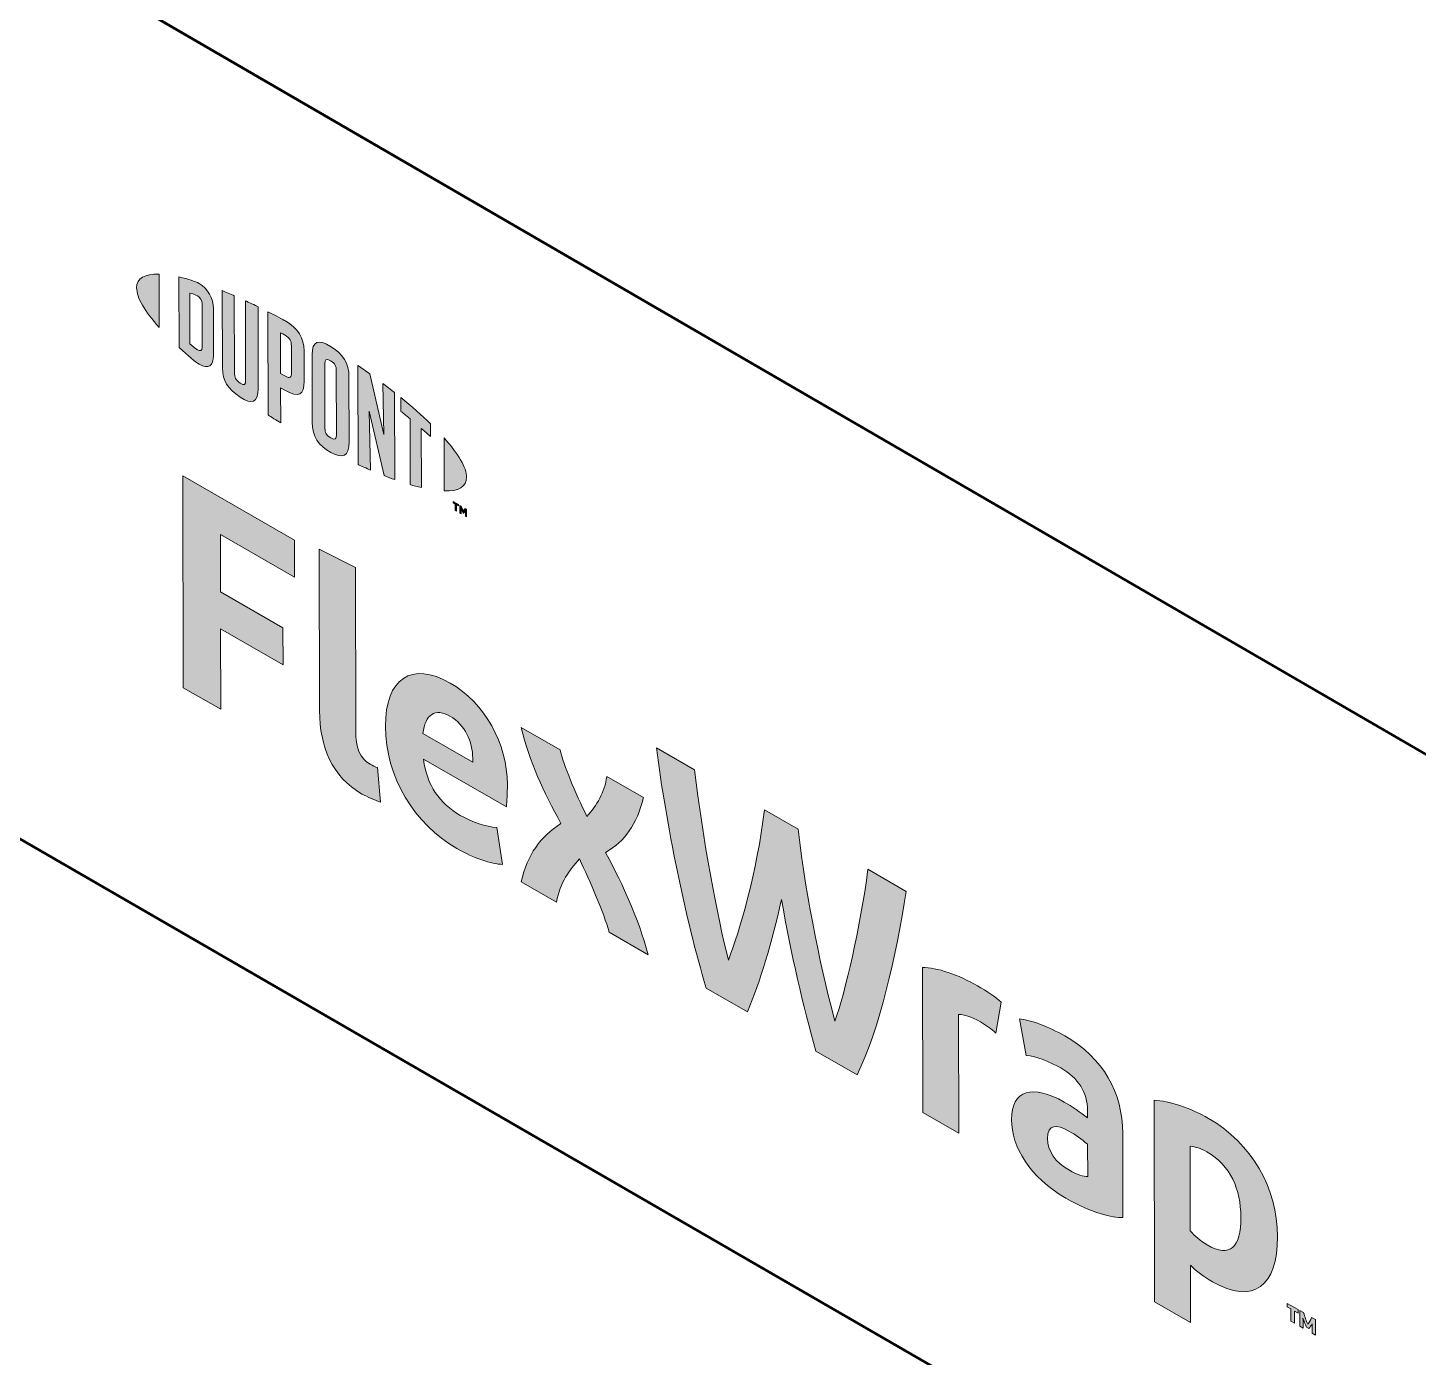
# Model space of a CAD drawing. Header units: inches. Extents: x -17.6 to 82.3, y -15.1 to 23.2.
# Drawn here: x 8.141 to 8.695, y 10.709 to 11.238 of the extents above; entities that cross this region are included whole.
import ezdxf

# ---------------------------------------------------------------- set-up
doc = ezdxf.new("R2010")
doc.units = ezdxf.units.IN
doc.header["$MEASUREMENT"] = 0
doc.layers.add('G-ANNO-TTLB', color=7, linetype='Continuous', lineweight=0)
doc.layers.add('TYVEK', color=7, linetype='Continuous', lineweight=0)

# ---------------------------------------------------------------- blocks, each defined once
blk = doc.blocks.new('Block_77')
at = {"layer": 'TYVEK', "true_color": 0x000000, "transparency": 33554687}
h = blk.add_hatch(color=18, dxfattribs=at)
h.dxf.hatch_style = 2
edge = h.paths.add_edge_path()
edge.add_spline(control_points=[(8.20331, 10.97565), (8.20331, 10.97565), (8.20311, 11.05994), (8.20311, 11.05994), (8.20311, 11.05994), (8.2476, 11.0344), (8.2476, 11.0344), (8.2476, 11.0344), (8.24763, 11.01971), (8.24763, 11.01971), (8.24763, 11.01971), (8.21808, 11.03668), (8.21808, 11.03668), (8.21808, 11.03668), (8.21813, 11.0138), (8.21813, 11.0138), (8.21813, 11.0138), (8.24299, 10.99953), (8.24299, 10.99953), (8.24299, 10.99953), (8.24303, 10.98483), (8.24303, 10.98483), (8.24303, 10.98483), (8.21817, 10.9991), (8.21817, 10.9991), (8.21817, 10.9991), (8.21825, 10.96707), (8.21825, 10.96707), (8.21825, 10.96707), (8.20331, 10.97565), (8.20331, 10.97565)], knot_values=[0, 0, 0, 0, 1, 1, 1, 2, 2, 2, 3, 3, 3, 4, 4, 4, 5, 5, 5, 6, 6, 6, 7, 7, 7, 8, 8, 8, 9, 9, 9, 10, 10, 10, 10], degree=3, periodic=0)
h = blk.add_hatch(color=18, dxfattribs=at)
h.dxf.hatch_style = 2
edge = h.paths.add_edge_path()
edge.add_spline(control_points=[(8.27198, 10.95847), (8.27199, 10.95197), (8.27346, 10.94764), (8.27764, 10.94524), (8.27869, 10.94464), (8.27973, 10.94416), (8.28067, 10.94386), (8.28067, 10.94386), (8.28175, 10.93014), (8.28175, 10.93014), (8.27976, 10.93079), (8.27653, 10.93217), (8.27444, 10.93337), (8.26243, 10.94027), (8.2576, 10.95206), (8.25757, 10.96651), (8.25757, 10.96651), (8.25741, 11.03081), (8.25741, 11.03081), (8.25741, 11.03081), (8.27182, 11.0235), (8.27182, 11.0235), (8.27182, 11.0235), (8.27198, 10.95847), (8.27198, 10.95847)], knot_values=[0, 0, 0, 0, 1, 1, 1, 2, 2, 2, 3, 3, 3, 4, 4, 4, 5, 5, 5, 6, 6, 6, 7, 7, 7, 8, 8, 8, 8], degree=3, periodic=0)
h = blk.add_hatch(color=18, dxfattribs=at)
h.dxf.hatch_style = 2
edge = h.paths.add_edge_path()
edge.add_spline(control_points=[(8.29868, 10.95745), (8.29868, 10.95745), (8.31852, 10.94606), (8.31852, 10.94606), (8.31852, 10.94606), (8.31852, 10.94751), (8.31852, 10.94751), (8.3185, 10.95425), (8.31536, 10.96099), (8.30961, 10.96428), (8.30355, 10.96776), (8.2996, 10.9651), (8.29868, 10.95745)], knot_values=[0, 0, 0, 0, 1, 1, 1, 2, 2, 2, 3, 3, 3, 4, 4, 4, 4], degree=3, periodic=0)
edge = h.paths.add_edge_path()
edge.add_spline(control_points=[(8.3304, 10.90533), (8.32582, 10.90556), (8.31903, 10.90777), (8.31214, 10.91173), (8.29532, 10.92138), (8.28381, 10.94026), (8.28376, 10.96025), (8.28371, 10.97939), (8.29423, 10.98635), (8.30958, 10.97753), (8.32326, 10.96968), (8.33227, 10.95332), (8.33231, 10.93719), (8.33232, 10.93357), (8.33212, 10.93056), (8.33191, 10.92827), (8.33191, 10.92827), (8.29891, 10.94722), (8.29891, 10.94722), (8.30029, 10.93681), (8.30521, 10.92965), (8.31357, 10.92486), (8.31868, 10.92192), (8.32359, 10.92043), (8.32807, 10.92001), (8.32807, 10.92001), (8.3304, 10.90533), (8.3304, 10.90533)], knot_values=[0, 0, 0, 0, 1, 1, 1, 2, 2, 2, 3, 3, 3, 4, 4, 4, 5, 5, 5, 6, 6, 6, 7, 7, 7, 8, 8, 8, 9, 9, 9, 9], degree=3, periodic=0)
h = blk.add_hatch(color=18, dxfattribs=at)
h.dxf.hatch_style = 2
edge = h.paths.add_edge_path()
edge.add_spline(control_points=[(8.35362, 10.92158), (8.3466, 10.93451), (8.34105, 10.946), (8.33778, 10.9599), (8.33778, 10.9599), (8.35334, 10.95097), (8.35334, 10.95097), (8.35471, 10.94477), (8.35933, 10.93394), (8.36394, 10.92444), (8.36779, 10.92884), (8.37111, 10.93403), (8.37183, 10.94035), (8.37183, 10.94035), (8.38645, 10.93196), (8.38645, 10.93196), (8.38376, 10.92099), (8.37919, 10.91484), (8.37138, 10.91007), (8.37892, 10.89599), (8.38406, 10.88463), (8.38837, 10.8694), (8.38837, 10.8694), (8.37281, 10.87834), (8.37281, 10.87834), (8.3706, 10.88634), (8.36536, 10.89837), (8.36096, 10.90751), (8.357, 10.90317), (8.35326, 10.8981), (8.35182, 10.89039), (8.35182, 10.89039), (8.33783, 10.89842), (8.33783, 10.89842), (8.34041, 10.90945), (8.34529, 10.91626), (8.35362, 10.92158)], knot_values=[0, 0, 0, 0, 1, 1, 1, 2, 2, 2, 3, 3, 3, 4, 4, 4, 5, 5, 5, 6, 6, 6, 7, 7, 7, 8, 8, 8, 9, 9, 9, 10, 10, 10, 11, 11, 11, 12, 12, 12, 12], degree=3, periodic=0)
h = blk.add_hatch(color=18, dxfattribs=at)
h.dxf.hatch_style = 2
edge = h.paths.add_edge_path()
edge.add_spline(control_points=[(8.47579, 10.9034), (8.47579, 10.9034), (8.49104, 10.89464), (8.49104, 10.89464), (8.48714, 10.86886), (8.48032, 10.8397), (8.4715, 10.82168), (8.4715, 10.82168), (8.45511, 10.83109), (8.45511, 10.83109), (8.44995, 10.84908), (8.44531, 10.86942), (8.4414, 10.89139), (8.43748, 10.87392), (8.43303, 10.8588), (8.42785, 10.84674), (8.42785, 10.84674), (8.41145, 10.85615), (8.41145, 10.85615), (8.40304, 10.88407), (8.39555, 10.92144), (8.39161, 10.95172), (8.39161, 10.95172), (8.40676, 10.94303), (8.40676, 10.94303), (8.41006, 10.91576), (8.41597, 10.88386), (8.42029, 10.86731), (8.42475, 10.87883), (8.43168, 10.90251), (8.43464, 10.92702), (8.43464, 10.92702), (8.44801, 10.91934), (8.44801, 10.91934), (8.45121, 10.89129), (8.45806, 10.8597), (8.46269, 10.84297), (8.46683, 10.85466), (8.47272, 10.87979), (8.47579, 10.9034)], knot_values=[0, 0, 0, 0, 1, 1, 1, 2, 2, 2, 3, 3, 3, 4, 4, 4, 5, 5, 5, 6, 6, 6, 7, 7, 7, 8, 8, 8, 9, 9, 9, 10, 10, 10, 11, 11, 11, 12, 12, 12, 13, 13, 13, 13], degree=3, periodic=0)
h = blk.add_hatch(color=18, dxfattribs=at)
h.dxf.hatch_style = 2
edge = h.paths.add_edge_path()
edge.add_spline(control_points=[(8.51939, 10.85708), (8.52315, 10.85492), (8.5267, 10.8524), (8.52879, 10.8506), (8.52879, 10.8506), (8.52674, 10.83819), (8.52674, 10.83819), (8.52496, 10.83993), (8.52277, 10.84143), (8.52057, 10.84269), (8.51671, 10.84491), (8.5141, 10.84556), (8.51191, 10.84562), (8.51191, 10.84562), (8.51202, 10.79841), (8.51202, 10.79841), (8.51202, 10.79841), (8.49761, 10.80669), (8.49761, 10.80669), (8.49761, 10.80669), (8.49747, 10.86437), (8.49747, 10.86437), (8.5031, 10.86438), (8.51187, 10.8614), (8.51939, 10.85708)], knot_values=[0, 0, 0, 0, 1, 1, 1, 2, 2, 2, 3, 3, 3, 4, 4, 4, 5, 5, 5, 6, 6, 6, 7, 7, 7, 8, 8, 8, 8], degree=3, periodic=0)
h = blk.add_hatch(color=18, dxfattribs=at)
h.dxf.hatch_style = 2
edge = h.paths.add_edge_path()
edge.add_spline(control_points=[(8.56327, 10.78114), (8.56327, 10.78114), (8.56324, 10.79402), (8.56324, 10.79402), (8.56084, 10.796), (8.55833, 10.7978), (8.55582, 10.79924), (8.55102, 10.802), (8.54727, 10.80199), (8.54728, 10.79633), (8.54729, 10.79128), (8.55043, 10.78683), (8.55597, 10.78365), (8.5591, 10.78185), (8.56171, 10.78107), (8.56327, 10.78114)], knot_values=[0, 0, 0, 0, 1, 1, 1, 2, 2, 2, 3, 3, 3, 4, 4, 4, 5, 5, 5, 5], degree=3, periodic=0)
edge = h.paths.add_edge_path()
edge.add_spline(control_points=[(8.55453, 10.77257), (8.54023, 10.78078), (8.533, 10.79299), (8.53297, 10.80382), (8.53294, 10.81575), (8.54139, 10.81787), (8.55392, 10.8108), (8.55684, 10.80912), (8.5606, 10.80648), (8.56322, 10.8045), (8.56322, 10.8045), (8.56321, 10.80739), (8.56321, 10.80739), (8.56319, 10.81474), (8.55953, 10.82033), (8.55253, 10.82434), (8.54793, 10.82698), (8.54303, 10.82896), (8.53875, 10.82937), (8.53875, 10.82937), (8.53611, 10.84387), (8.53611, 10.84387), (8.54059, 10.84346), (8.5478, 10.84077), (8.55417, 10.83711), (8.56952, 10.8283), (8.57717, 10.81453), (8.57721, 10.79827), (8.57721, 10.79827), (8.57729, 10.76479), (8.57729, 10.76479), (8.57301, 10.76472), (8.56498, 10.76657), (8.55453, 10.77257)], knot_values=[0, 0, 0, 0, 1, 1, 1, 2, 2, 2, 3, 3, 3, 4, 4, 4, 5, 5, 5, 6, 6, 6, 7, 7, 7, 8, 8, 8, 9, 9, 9, 10, 10, 10, 11, 11, 11, 11], degree=3, periodic=0)
h = blk.add_hatch(color=18, dxfattribs=at)
h.dxf.hatch_style = 2
edge = h.paths.add_edge_path()
edge.add_spline(control_points=[(8.61079, 10.75398), (8.61998, 10.7487), (8.62425, 10.75275), (8.62422, 10.76515), (8.62419, 10.77599), (8.6202, 10.78549), (8.6107, 10.79095), (8.60809, 10.79245), (8.60621, 10.79292), (8.60402, 10.79322), (8.60402, 10.79322), (8.6041, 10.7595), (8.6041, 10.7595), (8.60609, 10.7574), (8.60776, 10.75572), (8.61079, 10.75398)], knot_values=[0, 0, 0, 0, 1, 1, 1, 2, 2, 2, 3, 3, 3, 4, 4, 4, 5, 5, 5, 5], degree=3, periodic=0)
edge = h.paths.add_edge_path()
edge.add_spline(control_points=[(8.61291, 10.73929), (8.60926, 10.74139), (8.60675, 10.74331), (8.60414, 10.74589), (8.60414, 10.74589), (8.60419, 10.72301), (8.60419, 10.72301), (8.60419, 10.72301), (8.58988, 10.73123), (8.58988, 10.73123), (8.58988, 10.73123), (8.58969, 10.81155), (8.58969, 10.81155), (8.59563, 10.81126), (8.60398, 10.80851), (8.6114, 10.80426), (8.62853, 10.79442), (8.63879, 10.77651), (8.63884, 10.75724), (8.63888, 10.73749), (8.6292, 10.72994), (8.61291, 10.73929)], knot_values=[0, 0, 0, 0, 1, 1, 1, 2, 2, 2, 3, 3, 3, 4, 4, 4, 5, 5, 5, 6, 6, 6, 7, 7, 7, 7], degree=3, periodic=0)
h = blk.add_hatch(color=18, dxfattribs=at)
h.dxf.hatch_style = 2
edge = h.paths.add_edge_path()
edge.add_spline(control_points=[(8.64918, 10.72698), (8.64972, 10.7252), (8.65022, 10.72385), (8.65085, 10.7224), (8.65146, 10.72313), (8.6519, 10.72394), (8.65241, 10.72512), (8.65241, 10.72512), (8.65392, 10.72426), (8.65392, 10.72426), (8.65392, 10.72426), (8.65393, 10.71803), (8.65393, 10.71803), (8.65393, 10.71803), (8.65262, 10.71878), (8.65262, 10.71878), (8.65262, 10.71878), (8.65261, 10.72165), (8.65261, 10.72165), (8.65261, 10.72165), (8.65268, 10.72258), (8.65268, 10.72258), (8.65226, 10.72189), (8.65176, 10.72119), (8.65133, 10.72066), (8.65133, 10.72066), (8.65032, 10.72124), (8.65032, 10.72124), (8.64987, 10.7223), (8.64937, 10.72359), (8.64893, 10.72479), (8.64893, 10.72479), (8.64899, 10.72373), (8.64899, 10.72373), (8.64899, 10.72373), (8.649, 10.72086), (8.649, 10.72086), (8.649, 10.72086), (8.64769, 10.72161), (8.64769, 10.72161), (8.64769, 10.72161), (8.64768, 10.72784), (8.64768, 10.72784), (8.64768, 10.72784), (8.64918, 10.72698), (8.64918, 10.72698)], knot_values=[0, 0, 0, 0, 1, 1, 1, 2, 2, 2, 3, 3, 3, 4, 4, 4, 5, 5, 5, 6, 6, 6, 7, 7, 7, 8, 8, 8, 9, 9, 9, 10, 10, 10, 11, 11, 11, 12, 12, 12, 13, 13, 13, 14, 14, 14, 15, 15, 15, 15], degree=3, periodic=0)
edge = h.paths.add_edge_path()
edge.add_spline(control_points=[(8.64417, 10.72847), (8.64417, 10.72847), (8.64272, 10.72931), (8.64272, 10.72931), (8.64272, 10.72931), (8.64271, 10.73069), (8.64271, 10.73069), (8.64271, 10.73069), (8.64708, 10.72818), (8.64708, 10.72818), (8.64708, 10.72818), (8.64708, 10.7268), (8.64708, 10.7268), (8.64708, 10.7268), (8.64563, 10.72764), (8.64563, 10.72764), (8.64563, 10.72764), (8.64564, 10.72279), (8.64564, 10.72279), (8.64564, 10.72279), (8.64418, 10.72363), (8.64418, 10.72363), (8.64418, 10.72363), (8.64417, 10.72847), (8.64417, 10.72847)], knot_values=[0, 0, 0, 0, 1, 1, 1, 2, 2, 2, 3, 3, 3, 4, 4, 4, 5, 5, 5, 6, 6, 6, 7, 7, 7, 8, 8, 8, 8], degree=3, periodic=0)
at = {"layer": 'TYVEK'}
for points, knots in [([(8.20331, 10.97565), (8.20331, 10.97565), (8.20311, 11.05994), (8.20311, 11.05994), (8.20311, 11.05994), (8.2476, 11.0344), (8.2476, 11.0344), (8.2476, 11.0344), (8.24763, 11.01971), (8.24763, 11.01971), (8.24763, 11.01971), (8.21808, 11.03668), (8.21808, 11.03668), (8.21808, 11.03668), (8.21813, 11.0138), (8.21813, 11.0138), (8.21813, 11.0138), (8.24299, 10.99953), (8.24299, 10.99953), (8.24299, 10.99953), (8.24303, 10.98483), (8.24303, 10.98483), (8.24303, 10.98483), (8.21817, 10.9991), (8.21817, 10.9991), (8.21817, 10.9991), (8.21825, 10.96707), (8.21825, 10.96707), (8.21825, 10.96707), (8.20331, 10.97565), (8.20331, 10.97565)], [0, 0, 0, 0, 1, 1, 1, 2, 2, 2, 3, 3, 3, 4, 4, 4, 5, 5, 5, 6, 6, 6, 7, 7, 7, 8, 8, 8, 9, 9, 9, 10, 10, 10, 10]), ([(8.27198, 10.95847), (8.27199, 10.95197), (8.27346, 10.94764), (8.27764, 10.94524), (8.27869, 10.94464), (8.27973, 10.94416), (8.28067, 10.94386), (8.28067, 10.94386), (8.28175, 10.93014), (8.28175, 10.93014), (8.27976, 10.93079), (8.27653, 10.93217), (8.27444, 10.93337), (8.26243, 10.94027), (8.2576, 10.95206), (8.25757, 10.96651), (8.25757, 10.96651), (8.25741, 11.03081), (8.25741, 11.03081), (8.25741, 11.03081), (8.27182, 11.0235), (8.27182, 11.0235), (8.27182, 11.0235), (8.27198, 10.95847), (8.27198, 10.95847)], [0, 0, 0, 0, 1, 1, 1, 2, 2, 2, 3, 3, 3, 4, 4, 4, 5, 5, 5, 6, 6, 6, 7, 7, 7, 8, 8, 8, 8]), ([(8.3304, 10.90533), (8.32582, 10.90556), (8.31903, 10.90777), (8.31214, 10.91173), (8.29532, 10.92138), (8.28381, 10.94026), (8.28376, 10.96025), (8.28371, 10.97939), (8.29423, 10.98635), (8.30958, 10.97753), (8.32326, 10.96968), (8.33227, 10.95332), (8.33231, 10.93719), (8.33232, 10.93357), (8.33212, 10.93056), (8.33191, 10.92827), (8.33191, 10.92827), (8.29891, 10.94722), (8.29891, 10.94722), (8.30029, 10.93681), (8.30521, 10.92965), (8.31357, 10.92486), (8.31868, 10.92192), (8.32359, 10.92043), (8.32807, 10.92001), (8.32807, 10.92001), (8.3304, 10.90533), (8.3304, 10.90533)], [0, 0, 0, 0, 1, 1, 1, 2, 2, 2, 3, 3, 3, 4, 4, 4, 5, 5, 5, 6, 6, 6, 7, 7, 7, 8, 8, 8, 9, 9, 9, 9]), ([(8.29868, 10.95745), (8.29868, 10.95745), (8.31852, 10.94606), (8.31852, 10.94606), (8.31852, 10.94606), (8.31852, 10.94751), (8.31852, 10.94751), (8.3185, 10.95425), (8.31536, 10.96099), (8.30961, 10.96428), (8.30355, 10.96776), (8.2996, 10.9651), (8.29868, 10.95745)], [0, 0, 0, 0, 1, 1, 1, 2, 2, 2, 3, 3, 3, 4, 4, 4, 4]), ([(8.35362, 10.92158), (8.3466, 10.93451), (8.34105, 10.946), (8.33778, 10.9599), (8.33778, 10.9599), (8.35334, 10.95097), (8.35334, 10.95097), (8.35471, 10.94477), (8.35933, 10.93394), (8.36394, 10.92444), (8.36779, 10.92884), (8.37111, 10.93403), (8.37183, 10.94035), (8.37183, 10.94035), (8.38645, 10.93196), (8.38645, 10.93196), (8.38376, 10.92099), (8.37919, 10.91484), (8.37138, 10.91007), (8.37892, 10.89599), (8.38406, 10.88463), (8.38837, 10.8694), (8.38837, 10.8694), (8.37281, 10.87834), (8.37281, 10.87834), (8.3706, 10.88634), (8.36536, 10.89837), (8.36096, 10.90751), (8.357, 10.90317), (8.35326, 10.8981), (8.35182, 10.89039), (8.35182, 10.89039), (8.33783, 10.89842), (8.33783, 10.89842), (8.34041, 10.90945), (8.34529, 10.91626), (8.35362, 10.92158)], [0, 0, 0, 0, 1, 1, 1, 2, 2, 2, 3, 3, 3, 4, 4, 4, 5, 5, 5, 6, 6, 6, 7, 7, 7, 8, 8, 8, 9, 9, 9, 10, 10, 10, 11, 11, 11, 12, 12, 12, 12]), ([(8.47579, 10.9034), (8.47579, 10.9034), (8.49104, 10.89464), (8.49104, 10.89464), (8.48714, 10.86886), (8.48032, 10.8397), (8.4715, 10.82168), (8.4715, 10.82168), (8.45511, 10.83109), (8.45511, 10.83109), (8.44995, 10.84908), (8.44531, 10.86942), (8.4414, 10.89139), (8.43748, 10.87392), (8.43303, 10.8588), (8.42785, 10.84674), (8.42785, 10.84674), (8.41145, 10.85615), (8.41145, 10.85615), (8.40304, 10.88407), (8.39555, 10.92144), (8.39161, 10.95172), (8.39161, 10.95172), (8.40676, 10.94303), (8.40676, 10.94303), (8.41006, 10.91576), (8.41597, 10.88386), (8.42029, 10.86731), (8.42475, 10.87883), (8.43168, 10.90251), (8.43464, 10.92702), (8.43464, 10.92702), (8.44801, 10.91934), (8.44801, 10.91934), (8.45121, 10.89129), (8.45806, 10.8597), (8.46269, 10.84297), (8.46683, 10.85466), (8.47272, 10.87979), (8.47579, 10.9034)], [0, 0, 0, 0, 1, 1, 1, 2, 2, 2, 3, 3, 3, 4, 4, 4, 5, 5, 5, 6, 6, 6, 7, 7, 7, 8, 8, 8, 9, 9, 9, 10, 10, 10, 11, 11, 11, 12, 12, 12, 13, 13, 13, 13]), ([(8.51939, 10.85708), (8.52315, 10.85492), (8.5267, 10.8524), (8.52879, 10.8506), (8.52879, 10.8506), (8.52674, 10.83819), (8.52674, 10.83819), (8.52496, 10.83993), (8.52277, 10.84143), (8.52057, 10.84269), (8.51671, 10.84491), (8.5141, 10.84556), (8.51191, 10.84562), (8.51191, 10.84562), (8.51202, 10.79841), (8.51202, 10.79841), (8.51202, 10.79841), (8.49761, 10.80669), (8.49761, 10.80669), (8.49761, 10.80669), (8.49747, 10.86437), (8.49747, 10.86437), (8.5031, 10.86438), (8.51187, 10.8614), (8.51939, 10.85708)], [0, 0, 0, 0, 1, 1, 1, 2, 2, 2, 3, 3, 3, 4, 4, 4, 5, 5, 5, 6, 6, 6, 7, 7, 7, 8, 8, 8, 8]), ([(8.55453, 10.77257), (8.54023, 10.78078), (8.533, 10.79299), (8.53297, 10.80382), (8.53294, 10.81575), (8.54139, 10.81787), (8.55392, 10.8108), (8.55684, 10.80912), (8.5606, 10.80648), (8.56322, 10.8045), (8.56322, 10.8045), (8.56321, 10.80739), (8.56321, 10.80739), (8.56319, 10.81474), (8.55953, 10.82033), (8.55253, 10.82434), (8.54793, 10.82698), (8.54303, 10.82896), (8.53875, 10.82937), (8.53875, 10.82937), (8.53611, 10.84387), (8.53611, 10.84387), (8.54059, 10.84346), (8.5478, 10.84077), (8.55417, 10.83711), (8.56952, 10.8283), (8.57717, 10.81453), (8.57721, 10.79827), (8.57721, 10.79827), (8.57729, 10.76479), (8.57729, 10.76479), (8.57301, 10.76472), (8.56498, 10.76657), (8.55453, 10.77257)], [0, 0, 0, 0, 1, 1, 1, 2, 2, 2, 3, 3, 3, 4, 4, 4, 5, 5, 5, 6, 6, 6, 7, 7, 7, 8, 8, 8, 9, 9, 9, 10, 10, 10, 11, 11, 11, 11]), ([(8.61291, 10.73929), (8.60926, 10.74139), (8.60675, 10.74331), (8.60414, 10.74589), (8.60414, 10.74589), (8.60419, 10.72301), (8.60419, 10.72301), (8.60419, 10.72301), (8.58988, 10.73123), (8.58988, 10.73123), (8.58988, 10.73123), (8.58969, 10.81155), (8.58969, 10.81155), (8.59563, 10.81126), (8.60398, 10.80851), (8.6114, 10.80426), (8.62853, 10.79442), (8.63879, 10.77651), (8.63884, 10.75724), (8.63888, 10.73749), (8.6292, 10.72994), (8.61291, 10.73929)], [0, 0, 0, 0, 1, 1, 1, 2, 2, 2, 3, 3, 3, 4, 4, 4, 5, 5, 5, 6, 6, 6, 7, 7, 7, 7]), ([(8.56327, 10.78114), (8.56327, 10.78114), (8.56324, 10.79402), (8.56324, 10.79402), (8.56084, 10.796), (8.55833, 10.7978), (8.55582, 10.79924), (8.55102, 10.802), (8.54727, 10.80199), (8.54728, 10.79633), (8.54729, 10.79128), (8.55043, 10.78683), (8.55597, 10.78365), (8.5591, 10.78185), (8.56171, 10.78107), (8.56327, 10.78114)], [0, 0, 0, 0, 1, 1, 1, 2, 2, 2, 3, 3, 3, 4, 4, 4, 5, 5, 5, 5]), ([(8.61079, 10.75398), (8.61998, 10.7487), (8.62425, 10.75275), (8.62422, 10.76515), (8.62419, 10.77599), (8.6202, 10.78549), (8.6107, 10.79095), (8.60809, 10.79245), (8.60621, 10.79292), (8.60402, 10.79322), (8.60402, 10.79322), (8.6041, 10.7595), (8.6041, 10.7595), (8.60609, 10.7574), (8.60776, 10.75572), (8.61079, 10.75398)], [0, 0, 0, 0, 1, 1, 1, 2, 2, 2, 3, 3, 3, 4, 4, 4, 5, 5, 5, 5]), ([(8.64417, 10.72847), (8.64417, 10.72847), (8.64272, 10.72931), (8.64272, 10.72931), (8.64272, 10.72931), (8.64271, 10.73069), (8.64271, 10.73069), (8.64271, 10.73069), (8.64708, 10.72818), (8.64708, 10.72818), (8.64708, 10.72818), (8.64708, 10.7268), (8.64708, 10.7268), (8.64708, 10.7268), (8.64563, 10.72764), (8.64563, 10.72764), (8.64563, 10.72764), (8.64564, 10.72279), (8.64564, 10.72279), (8.64564, 10.72279), (8.64418, 10.72363), (8.64418, 10.72363), (8.64418, 10.72363), (8.64417, 10.72847), (8.64417, 10.72847)], [0, 0, 0, 0, 1, 1, 1, 2, 2, 2, 3, 3, 3, 4, 4, 4, 5, 5, 5, 6, 6, 6, 7, 7, 7, 8, 8, 8, 8]), ([(8.64918, 10.72698), (8.64972, 10.7252), (8.65022, 10.72385), (8.65085, 10.7224), (8.65146, 10.72313), (8.6519, 10.72394), (8.65241, 10.72512), (8.65241, 10.72512), (8.65392, 10.72426), (8.65392, 10.72426), (8.65392, 10.72426), (8.65393, 10.71803), (8.65393, 10.71803), (8.65393, 10.71803), (8.65262, 10.71878), (8.65262, 10.71878), (8.65262, 10.71878), (8.65261, 10.72165), (8.65261, 10.72165), (8.65261, 10.72165), (8.65268, 10.72258), (8.65268, 10.72258), (8.65226, 10.72189), (8.65176, 10.72119), (8.65133, 10.72066), (8.65133, 10.72066), (8.65032, 10.72124), (8.65032, 10.72124), (8.64987, 10.7223), (8.64937, 10.72359), (8.64893, 10.72479), (8.64893, 10.72479), (8.64899, 10.72373), (8.64899, 10.72373), (8.64899, 10.72373), (8.649, 10.72086), (8.649, 10.72086), (8.649, 10.72086), (8.64769, 10.72161), (8.64769, 10.72161), (8.64769, 10.72161), (8.64768, 10.72784), (8.64768, 10.72784), (8.64768, 10.72784), (8.64918, 10.72698), (8.64918, 10.72698)], [0, 0, 0, 0, 1, 1, 1, 2, 2, 2, 3, 3, 3, 4, 4, 4, 5, 5, 5, 6, 6, 6, 7, 7, 7, 8, 8, 8, 9, 9, 9, 10, 10, 10, 11, 11, 11, 12, 12, 12, 13, 13, 13, 14, 14, 14, 15, 15, 15, 15])]:
    blk.add_open_spline(points, degree=3, knots=knots, dxfattribs=at)
blk = doc.blocks.new('Block_78')
at = {"layer": 'TYVEK', "true_color": 0x000000, "transparency": 33554687}
h = blk.add_hatch(color=18, dxfattribs=at)
h.dxf.hatch_style = 2
edge = h.paths.add_edge_path()
edge.add_spline(control_points=[(8.18474, 11.13482), (8.18475, 11.13095), (8.18802, 11.12544), (8.19372, 11.11906), (8.19372, 11.11906), (8.19367, 11.14022), (8.19367, 11.14022), (8.18798, 11.1404), (8.18473, 11.13866), (8.18474, 11.13482)], knot_values=[0, 0, 0, 0, 1, 1, 1, 2, 2, 2, 3, 3, 3, 3], degree=3, periodic=0)
h = blk.add_hatch(color=18, dxfattribs=at)
h.dxf.hatch_style = 2
edge = h.paths.add_edge_path()
edge.add_spline(control_points=[(8.21082, 11.11121), (8.21083, 11.10959), (8.20998, 11.10953), (8.20897, 11.11011), (8.20818, 11.11056), (8.20697, 11.11159), (8.20598, 11.11247), (8.20598, 11.11247), (8.20593, 11.13271), (8.20593, 11.13271), (8.20692, 11.13244), (8.20813, 11.13207), (8.20892, 11.13162), (8.20993, 11.13104), (8.21078, 11.13001), (8.21078, 11.12839), (8.21078, 11.12839), (8.21082, 11.11121), (8.21082, 11.11121)], knot_values=[0, 0, 0, 0, 1, 1, 1, 2, 2, 2, 3, 3, 3, 4, 4, 4, 5, 5, 5, 6, 6, 6, 6], degree=3, periodic=0)
edge = h.paths.add_edge_path()
edge.add_spline(control_points=[(8.20957, 11.13653), (8.20798, 11.13744), (8.20569, 11.13822), (8.20154, 11.13912), (8.20154, 11.13912), (8.20161, 11.11107), (8.20161, 11.11107), (8.20526, 11.1077), (8.20806, 11.10535), (8.20965, 11.10444), (8.21331, 11.10234), (8.21537, 11.10374), (8.21536, 11.10788), (8.21536, 11.10788), (8.21531, 11.12651), (8.21531, 11.12651), (8.2153, 11.13066), (8.21323, 11.13443), (8.20957, 11.13653)], knot_values=[0, 0, 0, 0, 1, 1, 1, 2, 2, 2, 3, 3, 3, 4, 4, 4, 5, 5, 5, 6, 6, 6, 6], degree=3, periodic=0)
h = blk.add_hatch(color=18, dxfattribs=at)
h.dxf.hatch_style = 2
edge = h.paths.add_edge_path()
edge.add_spline(control_points=[(8.22814, 11.09799), (8.22814, 11.09636), (8.22766, 11.09561), (8.2259, 11.09687), (8.22418, 11.0981), (8.22371, 11.09921), (8.22371, 11.10113), (8.22371, 11.10113), (8.22363, 11.13166), (8.22363, 11.13166), (8.22248, 11.13217), (8.21993, 11.13323), (8.21884, 11.13368), (8.21884, 11.13368), (8.21891, 11.1028), (8.21891, 11.1028), (8.21892, 11.09787), (8.221, 11.09476), (8.22592, 11.0913), (8.23041, 11.08812), (8.23316, 11.08916), (8.23314, 11.09463), (8.23314, 11.09463), (8.23306, 11.12725), (8.23306, 11.12725), (8.23213, 11.12773), (8.22905, 11.12919), (8.22806, 11.12964), (8.22806, 11.12964), (8.22814, 11.09799), (8.22814, 11.09799)], knot_values=[0, 0, 0, 0, 1, 1, 1, 2, 2, 2, 3, 3, 3, 4, 4, 4, 5, 5, 5, 6, 6, 6, 7, 7, 7, 8, 8, 8, 9, 9, 9, 10, 10, 10, 10], degree=3, periodic=0)
h = blk.add_hatch(color=18, dxfattribs=at)
h.dxf.hatch_style = 2
edge = h.paths.add_edge_path()
edge.add_spline(control_points=[(8.24635, 11.10092), (8.24636, 11.09915), (8.24582, 11.09857), (8.24379, 11.09973), (8.24379, 11.09973), (8.24203, 11.10073), (8.24203, 11.10073), (8.24203, 11.10073), (8.24199, 11.11694), (8.24199, 11.11694), (8.24277, 11.11654), (8.24319, 11.11631), (8.24366, 11.11605), (8.24586, 11.11478), (8.24632, 11.11356), (8.24633, 11.11175), (8.24633, 11.11175), (8.24635, 11.10092), (8.24635, 11.10092)], knot_values=[0, 0, 0, 0, 1, 1, 1, 2, 2, 2, 3, 3, 3, 4, 4, 4, 5, 5, 5, 6, 6, 6, 6], degree=3, periodic=0)
edge = h.paths.add_edge_path()
edge.add_spline(control_points=[(8.24394, 11.12161), (8.24307, 11.12211), (8.23989, 11.12381), (8.23697, 11.12529), (8.23697, 11.12529), (8.23707, 11.0842), (8.23707, 11.0842), (8.23806, 11.08357), (8.24067, 11.08192), (8.24208, 11.08107), (8.24208, 11.08107), (8.24205, 11.09502), (8.24205, 11.09502), (8.24205, 11.09502), (8.24401, 11.0939), (8.24401, 11.0939), (8.24925, 11.09091), (8.25142, 11.09237), (8.25141, 11.09759), (8.25141, 11.09759), (8.25138, 11.10969), (8.25138, 11.10969), (8.25137, 11.1148), (8.24891, 11.11876), (8.24394, 11.12161)], knot_values=[0, 0, 0, 0, 1, 1, 1, 2, 2, 2, 3, 3, 3, 4, 4, 4, 5, 5, 5, 6, 6, 6, 7, 7, 7, 8, 8, 8, 8], degree=3, periodic=0)
h = blk.add_hatch(color=18, dxfattribs=at)
h.dxf.hatch_style = 2
edge = h.paths.add_edge_path()
edge.add_spline(control_points=[(8.26427, 11.07631), (8.26427, 11.07468), (8.26381, 11.07411), (8.26203, 11.07507), (8.26021, 11.07606), (8.25971, 11.07724), (8.25971, 11.07892), (8.25971, 11.07892), (8.25964, 11.10454), (8.25964, 11.10454), (8.25964, 11.10622), (8.26013, 11.10687), (8.26196, 11.10576), (8.26373, 11.10468), (8.2642, 11.10354), (8.26421, 11.10192), (8.26421, 11.10192), (8.26427, 11.07631), (8.26427, 11.07631)], knot_values=[0, 0, 0, 0, 1, 1, 1, 2, 2, 2, 3, 3, 3, 4, 4, 4, 5, 5, 5, 6, 6, 6, 6], degree=3, periodic=0)
edge = h.paths.add_edge_path()
edge.add_spline(control_points=[(8.26194, 11.1115), (8.2573, 11.11443), (8.25455, 11.11365), (8.25456, 11.10824), (8.25456, 11.10824), (8.25463, 11.08136), (8.25463, 11.08136), (8.25464, 11.07565), (8.25715, 11.07186), (8.26205, 11.0693), (8.26684, 11.06678), (8.26934, 11.06745), (8.26933, 11.07352), (8.26933, 11.07352), (8.26926, 11.09918), (8.26926, 11.09918), (8.26925, 11.10497), (8.26698, 11.10833), (8.26194, 11.1115)], knot_values=[0, 0, 0, 0, 1, 1, 1, 2, 2, 2, 3, 3, 3, 4, 4, 4, 5, 5, 5, 6, 6, 6, 6], degree=3, periodic=0)
h = blk.add_hatch(color=18, dxfattribs=at)
h.dxf.hatch_style = 2
edge = h.paths.add_edge_path()
edge.add_spline(control_points=[(8.28319, 11.07645), (8.28319, 11.07645), (8.27759, 11.10053), (8.27759, 11.10053), (8.27608, 11.10162), (8.27425, 11.10291), (8.27284, 11.10387), (8.27284, 11.10387), (8.27294, 11.06444), (8.27294, 11.06444), (8.27393, 11.06398), (8.27645, 11.06286), (8.27776, 11.0623), (8.27776, 11.0623), (8.2773, 11.08576), (8.2773, 11.08576), (8.2773, 11.08576), (8.28323, 11.06006), (8.28323, 11.06006), (8.28448, 11.05957), (8.28631, 11.05889), (8.28751, 11.05847), (8.28751, 11.05847), (8.28742, 11.09311), (8.28742, 11.09311), (8.28617, 11.09411), (8.28389, 11.09586), (8.2828, 11.09668), (8.2828, 11.09668), (8.28319, 11.07645), (8.28319, 11.07645)], knot_values=[0, 0, 0, 0, 1, 1, 1, 2, 2, 2, 3, 3, 3, 4, 4, 4, 5, 5, 5, 6, 6, 6, 7, 7, 7, 8, 8, 8, 9, 9, 9, 10, 10, 10, 10], degree=3, periodic=0)
h = blk.add_hatch(color=18, dxfattribs=at)
h.dxf.hatch_style = 2
edge = h.paths.add_edge_path()
edge.add_spline(control_points=[(8.28991, 11.08563), (8.29115, 11.08466), (8.29237, 11.08368), (8.29356, 11.0827), (8.29356, 11.0827), (8.29363, 11.05648), (8.29363, 11.05648), (8.29472, 11.05615), (8.29675, 11.05559), (8.29811, 11.05528), (8.29811, 11.05528), (8.29805, 11.07888), (8.29805, 11.07888), (8.29935, 11.07775), (8.30058, 11.07665), (8.3017, 11.07564), (8.3017, 11.07564), (8.30169, 11.0807), (8.30169, 11.0807), (8.29815, 11.08415), (8.29434, 11.08749), (8.2899, 11.09111), (8.2899, 11.09111), (8.28991, 11.08563), (8.28991, 11.08563)], knot_values=[0, 0, 0, 0, 1, 1, 1, 2, 2, 2, 3, 3, 3, 4, 4, 4, 5, 5, 5, 6, 6, 6, 7, 7, 7, 8, 8, 8, 8], degree=3, periodic=0)
h = blk.add_hatch(color=18, dxfattribs=at)
h.dxf.hatch_style = 2
edge = h.paths.add_edge_path()
edge.add_spline(control_points=[(8.31606, 11.05943), (8.31607, 11.05555), (8.31281, 11.0538), (8.30713, 11.05395), (8.30713, 11.05395), (8.30708, 11.07512), (8.30708, 11.07512), (8.31278, 11.06875), (8.31605, 11.06327), (8.31606, 11.05943)], knot_values=[0, 0, 0, 0, 1, 1, 1, 2, 2, 2, 3, 3, 3, 3], degree=3, periodic=0)
h = blk.add_hatch(color=18, dxfattribs=at)
h.dxf.hatch_style = 2
edge = h.paths.add_edge_path()
edge.add_spline(control_points=[(8.31343, 11.04822), (8.31343, 11.04822), (8.31397, 11.04791), (8.31397, 11.04791), (8.31397, 11.04791), (8.31478, 11.046), (8.31478, 11.046), (8.31478, 11.046), (8.31557, 11.04699), (8.31557, 11.04699), (8.31557, 11.04699), (8.31609, 11.04669), (8.31609, 11.04669), (8.31609, 11.04669), (8.3161, 11.04364), (8.3161, 11.04364), (8.3161, 11.04364), (8.31561, 11.04392), (8.31561, 11.04392), (8.31561, 11.04392), (8.31561, 11.04609), (8.31561, 11.04609), (8.31561, 11.04609), (8.31479, 11.0451), (8.31479, 11.0451), (8.31479, 11.0451), (8.31474, 11.04513), (8.31474, 11.04513), (8.31474, 11.04513), (8.31392, 11.04705), (8.31392, 11.04705), (8.31392, 11.04705), (8.31393, 11.04488), (8.31393, 11.04488), (8.31393, 11.04488), (8.31344, 11.04517), (8.31344, 11.04517), (8.31344, 11.04517), (8.31343, 11.04822), (8.31343, 11.04822)], knot_values=[0, 0, 0, 0, 1, 1, 1, 2, 2, 2, 3, 3, 3, 4, 4, 4, 5, 5, 5, 6, 6, 6, 7, 7, 7, 8, 8, 8, 9, 9, 9, 10, 10, 10, 11, 11, 11, 12, 12, 12, 13, 13, 13, 13], degree=3, periodic=0)
edge = h.paths.add_edge_path()
edge.add_spline(control_points=[(8.31154, 11.04877), (8.31154, 11.04877), (8.31073, 11.04924), (8.31073, 11.04924), (8.31073, 11.04924), (8.31073, 11.04977), (8.31073, 11.04977), (8.31073, 11.04977), (8.31286, 11.04854), (8.31286, 11.04854), (8.31286, 11.04854), (8.31287, 11.04801), (8.31287, 11.04801), (8.31287, 11.04801), (8.31205, 11.04848), (8.31205, 11.04848), (8.31205, 11.04848), (8.31206, 11.04596), (8.31206, 11.04596), (8.31206, 11.04596), (8.31155, 11.04625), (8.31155, 11.04625), (8.31155, 11.04625), (8.31154, 11.04877), (8.31154, 11.04877)], knot_values=[0, 0, 0, 0, 1, 1, 1, 2, 2, 2, 3, 3, 3, 4, 4, 4, 5, 5, 5, 6, 6, 6, 7, 7, 7, 8, 8, 8, 8], degree=3, periodic=0)
at = {"layer": 'TYVEK'}
for points, knots in [([(8.18474, 11.13482), (8.18475, 11.13095), (8.18802, 11.12544), (8.19372, 11.11906), (8.19372, 11.11906), (8.19367, 11.14022), (8.19367, 11.14022), (8.18798, 11.1404), (8.18473, 11.13866), (8.18474, 11.13482)], [0, 0, 0, 0, 1, 1, 1, 2, 2, 2, 3, 3, 3, 3]), ([(8.20957, 11.13653), (8.20798, 11.13744), (8.20569, 11.13822), (8.20154, 11.13912), (8.20154, 11.13912), (8.20161, 11.11107), (8.20161, 11.11107), (8.20526, 11.1077), (8.20806, 11.10535), (8.20965, 11.10444), (8.21331, 11.10234), (8.21537, 11.10374), (8.21536, 11.10788), (8.21536, 11.10788), (8.21531, 11.12651), (8.21531, 11.12651), (8.2153, 11.13066), (8.21323, 11.13443), (8.20957, 11.13653)], [0, 0, 0, 0, 1, 1, 1, 2, 2, 2, 3, 3, 3, 4, 4, 4, 5, 5, 5, 6, 6, 6, 6]), ([(8.21082, 11.11121), (8.21083, 11.10959), (8.20998, 11.10953), (8.20897, 11.11011), (8.20818, 11.11056), (8.20697, 11.11159), (8.20598, 11.11247), (8.20598, 11.11247), (8.20593, 11.13271), (8.20593, 11.13271), (8.20692, 11.13244), (8.20813, 11.13207), (8.20892, 11.13162), (8.20993, 11.13104), (8.21078, 11.13001), (8.21078, 11.12839), (8.21078, 11.12839), (8.21082, 11.11121), (8.21082, 11.11121)], [0, 0, 0, 0, 1, 1, 1, 2, 2, 2, 3, 3, 3, 4, 4, 4, 5, 5, 5, 6, 6, 6, 6]), ([(8.22814, 11.09799), (8.22814, 11.09636), (8.22766, 11.09561), (8.2259, 11.09687), (8.22418, 11.0981), (8.22371, 11.09921), (8.22371, 11.10113), (8.22371, 11.10113), (8.22363, 11.13166), (8.22363, 11.13166), (8.22248, 11.13217), (8.21993, 11.13323), (8.21884, 11.13368), (8.21884, 11.13368), (8.21891, 11.1028), (8.21891, 11.1028), (8.21892, 11.09787), (8.221, 11.09476), (8.22592, 11.0913), (8.23041, 11.08812), (8.23316, 11.08916), (8.23314, 11.09463), (8.23314, 11.09463), (8.23306, 11.12725), (8.23306, 11.12725), (8.23213, 11.12773), (8.22905, 11.12919), (8.22806, 11.12964), (8.22806, 11.12964), (8.22814, 11.09799), (8.22814, 11.09799)], [0, 0, 0, 0, 1, 1, 1, 2, 2, 2, 3, 3, 3, 4, 4, 4, 5, 5, 5, 6, 6, 6, 7, 7, 7, 8, 8, 8, 9, 9, 9, 10, 10, 10, 10]), ([(8.24394, 11.12161), (8.24307, 11.12211), (8.23989, 11.12381), (8.23697, 11.12529), (8.23697, 11.12529), (8.23707, 11.0842), (8.23707, 11.0842), (8.23806, 11.08357), (8.24067, 11.08192), (8.24208, 11.08107), (8.24208, 11.08107), (8.24205, 11.09502), (8.24205, 11.09502), (8.24205, 11.09502), (8.24401, 11.0939), (8.24401, 11.0939), (8.24925, 11.09091), (8.25142, 11.09237), (8.25141, 11.09759), (8.25141, 11.09759), (8.25138, 11.10969), (8.25138, 11.10969), (8.25137, 11.1148), (8.24891, 11.11876), (8.24394, 11.12161)], [0, 0, 0, 0, 1, 1, 1, 2, 2, 2, 3, 3, 3, 4, 4, 4, 5, 5, 5, 6, 6, 6, 7, 7, 7, 8, 8, 8, 8]), ([(8.24635, 11.10092), (8.24636, 11.09915), (8.24582, 11.09857), (8.24379, 11.09973), (8.24379, 11.09973), (8.24203, 11.10073), (8.24203, 11.10073), (8.24203, 11.10073), (8.24199, 11.11694), (8.24199, 11.11694), (8.24277, 11.11654), (8.24319, 11.11631), (8.24366, 11.11605), (8.24586, 11.11478), (8.24632, 11.11356), (8.24633, 11.11175), (8.24633, 11.11175), (8.24635, 11.10092), (8.24635, 11.10092)], [0, 0, 0, 0, 1, 1, 1, 2, 2, 2, 3, 3, 3, 4, 4, 4, 5, 5, 5, 6, 6, 6, 6]), ([(8.26194, 11.1115), (8.2573, 11.11443), (8.25455, 11.11365), (8.25456, 11.10824), (8.25456, 11.10824), (8.25463, 11.08136), (8.25463, 11.08136), (8.25464, 11.07565), (8.25715, 11.07186), (8.26205, 11.0693), (8.26684, 11.06678), (8.26934, 11.06745), (8.26933, 11.07352), (8.26933, 11.07352), (8.26926, 11.09918), (8.26926, 11.09918), (8.26925, 11.10497), (8.26698, 11.10833), (8.26194, 11.1115)], [0, 0, 0, 0, 1, 1, 1, 2, 2, 2, 3, 3, 3, 4, 4, 4, 5, 5, 5, 6, 6, 6, 6]), ([(8.26427, 11.07631), (8.26427, 11.07468), (8.26381, 11.07411), (8.26203, 11.07507), (8.26021, 11.07606), (8.25971, 11.07724), (8.25971, 11.07892), (8.25971, 11.07892), (8.25964, 11.10454), (8.25964, 11.10454), (8.25964, 11.10622), (8.26013, 11.10687), (8.26196, 11.10576), (8.26373, 11.10468), (8.2642, 11.10354), (8.26421, 11.10192), (8.26421, 11.10192), (8.26427, 11.07631), (8.26427, 11.07631)], [0, 0, 0, 0, 1, 1, 1, 2, 2, 2, 3, 3, 3, 4, 4, 4, 5, 5, 5, 6, 6, 6, 6]), ([(8.28319, 11.07645), (8.28319, 11.07645), (8.27759, 11.10053), (8.27759, 11.10053), (8.27608, 11.10162), (8.27425, 11.10291), (8.27284, 11.10387), (8.27284, 11.10387), (8.27294, 11.06444), (8.27294, 11.06444), (8.27393, 11.06398), (8.27645, 11.06286), (8.27776, 11.0623), (8.27776, 11.0623), (8.2773, 11.08576), (8.2773, 11.08576), (8.2773, 11.08576), (8.28323, 11.06006), (8.28323, 11.06006), (8.28448, 11.05957), (8.28631, 11.05889), (8.28751, 11.05847), (8.28751, 11.05847), (8.28742, 11.09311), (8.28742, 11.09311), (8.28617, 11.09411), (8.28389, 11.09586), (8.2828, 11.09668), (8.2828, 11.09668), (8.28319, 11.07645), (8.28319, 11.07645)], [0, 0, 0, 0, 1, 1, 1, 2, 2, 2, 3, 3, 3, 4, 4, 4, 5, 5, 5, 6, 6, 6, 7, 7, 7, 8, 8, 8, 9, 9, 9, 10, 10, 10, 10]), ([(8.28991, 11.08563), (8.29115, 11.08466), (8.29237, 11.08368), (8.29356, 11.0827), (8.29356, 11.0827), (8.29363, 11.05648), (8.29363, 11.05648), (8.29472, 11.05615), (8.29675, 11.05559), (8.29811, 11.05528), (8.29811, 11.05528), (8.29805, 11.07888), (8.29805, 11.07888), (8.29935, 11.07775), (8.30058, 11.07665), (8.3017, 11.07564), (8.3017, 11.07564), (8.30169, 11.0807), (8.30169, 11.0807), (8.29815, 11.08415), (8.29434, 11.08749), (8.2899, 11.09111), (8.2899, 11.09111), (8.28991, 11.08563), (8.28991, 11.08563)], [0, 0, 0, 0, 1, 1, 1, 2, 2, 2, 3, 3, 3, 4, 4, 4, 5, 5, 5, 6, 6, 6, 7, 7, 7, 8, 8, 8, 8]), ([(8.31606, 11.05943), (8.31607, 11.05555), (8.31281, 11.0538), (8.30713, 11.05395), (8.30713, 11.05395), (8.30708, 11.07512), (8.30708, 11.07512), (8.31278, 11.06875), (8.31605, 11.06327), (8.31606, 11.05943)], [0, 0, 0, 0, 1, 1, 1, 2, 2, 2, 3, 3, 3, 3]), ([(8.31154, 11.04877), (8.31154, 11.04877), (8.31073, 11.04924), (8.31073, 11.04924), (8.31073, 11.04924), (8.31073, 11.04977), (8.31073, 11.04977), (8.31073, 11.04977), (8.31286, 11.04854), (8.31286, 11.04854), (8.31286, 11.04854), (8.31287, 11.04801), (8.31287, 11.04801), (8.31287, 11.04801), (8.31205, 11.04848), (8.31205, 11.04848), (8.31205, 11.04848), (8.31206, 11.04596), (8.31206, 11.04596), (8.31206, 11.04596), (8.31155, 11.04625), (8.31155, 11.04625), (8.31155, 11.04625), (8.31154, 11.04877), (8.31154, 11.04877)], [0, 0, 0, 0, 1, 1, 1, 2, 2, 2, 3, 3, 3, 4, 4, 4, 5, 5, 5, 6, 6, 6, 7, 7, 7, 8, 8, 8, 8]), ([(8.31343, 11.04822), (8.31343, 11.04822), (8.31397, 11.04791), (8.31397, 11.04791), (8.31397, 11.04791), (8.31478, 11.046), (8.31478, 11.046), (8.31478, 11.046), (8.31557, 11.04699), (8.31557, 11.04699), (8.31557, 11.04699), (8.31609, 11.04669), (8.31609, 11.04669), (8.31609, 11.04669), (8.3161, 11.04364), (8.3161, 11.04364), (8.3161, 11.04364), (8.31561, 11.04392), (8.31561, 11.04392), (8.31561, 11.04392), (8.31561, 11.04609), (8.31561, 11.04609), (8.31561, 11.04609), (8.31479, 11.0451), (8.31479, 11.0451), (8.31479, 11.0451), (8.31474, 11.04513), (8.31474, 11.04513), (8.31474, 11.04513), (8.31392, 11.04705), (8.31392, 11.04705), (8.31392, 11.04705), (8.31393, 11.04488), (8.31393, 11.04488), (8.31393, 11.04488), (8.31344, 11.04517), (8.31344, 11.04517), (8.31344, 11.04517), (8.31343, 11.04822), (8.31343, 11.04822)], [0, 0, 0, 0, 1, 1, 1, 2, 2, 2, 3, 3, 3, 4, 4, 4, 5, 5, 5, 6, 6, 6, 7, 7, 7, 8, 8, 8, 9, 9, 9, 10, 10, 10, 11, 11, 11, 12, 12, 12, 13, 13, 13, 13])]:
    blk.add_open_spline(points, degree=3, knots=knots, dxfattribs=at)
blk = doc.blocks.new('Block_76')
at = {"layer": 'TYVEK'}
for name in ['Block_78', 'Block_77']:
    blk.add_blockref(name, (0, 0), dxfattribs=at)

msp = doc.modelspace()

# ---------------------------------------------------------------- hatches: boundary and pattern name
at = {"layer": 'G-ANNO-TTLB', "true_color": 0xff00ff, "transparency": 33554687}
h = msp.add_hatch(color=6, dxfattribs=at)
edge = h.paths.add_edge_path()
edge.add_spline(control_points=[(24.62525, -11.0625), (24.62525, -11.0625), (-16.0625, -11.0625), (-16.0625, -11.0625), (-16.0625, -11.0625), (-16.0625, 23.0625), (-16.0625, 23.0625), (-16.0625, 23.0625), (24.62525, 23.0625), (24.62525, 23.0625), (24.62525, 23.0625), (24.62525, -11.0625), (24.62525, -11.0625)], knot_values=[0, 0, 0, 0, 1, 1, 1, 2, 2, 2, 3, 3, 3, 4, 4, 4, 4], degree=3, periodic=0)
edge = h.paths.add_edge_path()
edge.add_spline(control_points=[(-15.9375, 22.9375), (-15.9375, 22.9375), (-15.9375, -10.9375), (-15.9375, -10.9375), (-15.9375, -10.9375), (24.50025, -10.9375), (24.50025, -10.9375), (24.50025, -10.9375), (24.50025, 22.9375), (24.50025, 22.9375), (24.50025, 22.9375), (-15.9375, 22.9375), (-15.9375, 22.9375)], knot_values=[0, 0, 0, 0, 1, 1, 1, 2, 2, 2, 3, 3, 3, 4, 4, 4, 4], degree=3, periodic=0)
edge.add_line((-15.9375, 22.9375), (-15.9375, 22.9375))

# ---------------------------------------------------------------- linework, layer by layer
at = {"layer": 'G-ANNO-TTLB'}
for points in [[(24.62525, -11.0625), (24.62525, -11.0625), (-16.0625, -11.0625), (-16.0625, -11.0625), (-16.0625, -11.0625), (-16.0625, 23.0625), (-16.0625, 23.0625), (-16.0625, 23.0625), (24.62525, 23.0625), (24.62525, 23.0625), (24.62525, 23.0625), (24.62525, -11.0625), (24.62525, -11.0625)], [(-15.9375, 22.9375), (-15.9375, 22.9375), (-15.9375, -10.9375), (-15.9375, -10.9375), (-15.9375, -10.9375), (24.50025, -10.9375), (24.50025, -10.9375), (24.50025, -10.9375), (24.50025, 22.9375), (24.50025, 22.9375), (24.50025, 22.9375), (-15.9375, 22.9375), (-15.9375, 22.9375)]]:
    msp.add_open_spline(points, degree=3, knots=[0, 0, 0, 0, 1, 1, 1, 2, 2, 2, 3, 3, 3, 4, 4, 4, 4], dxfattribs=at)
at = {"layer": 'TYVEK', "color": 4, "lineweight": 25, "true_color": 0x00ffff}
for p, q in [((8.14733, 11.26833), (10.20825, 10.07257)), ((8.14782, 11.2686), (10.20874, 10.07284))]:
    msp.add_line(p, q, dxfattribs=at)
for points in [[(10.44742, 9.93265), (10.44742, 9.77299), (10.27406, 9.68063), (10.13583, 9.76053), (10.13583, 9.76053), (8.09465, 10.94035), (8.09465, 10.94035), (7.99809, 10.99616), (7.93861, 11.09923), (7.93861, 11.21077), (7.93861, 11.21077), (7.93861, 11.38509), (7.93861, 11.38509)], [(10.44742, 9.93265), (10.44742, 9.77299), (10.27455, 9.6809), (10.13632, 9.7608), (10.13632, 9.7608), (8.09514, 10.94062), (8.09514, 10.94062), (7.99857, 10.99643), (7.9391, 11.09951), (7.9391, 11.21104), (7.9391, 11.21104), (7.9391, 11.38509), (7.9391, 11.38509)]]:
    msp.add_open_spline(points, degree=3, knots=[0, 0, 0, 0, 1, 1, 1, 2, 2, 2, 3, 3, 3, 4, 4, 4, 4], dxfattribs=at)

# ---------------------------------------------------------------- block references
at = {"layer": 'TYVEK'}
msp.add_blockref('Block_76', (0, 0), dxfattribs=at)

doc.saveas('drawing.dxf')
